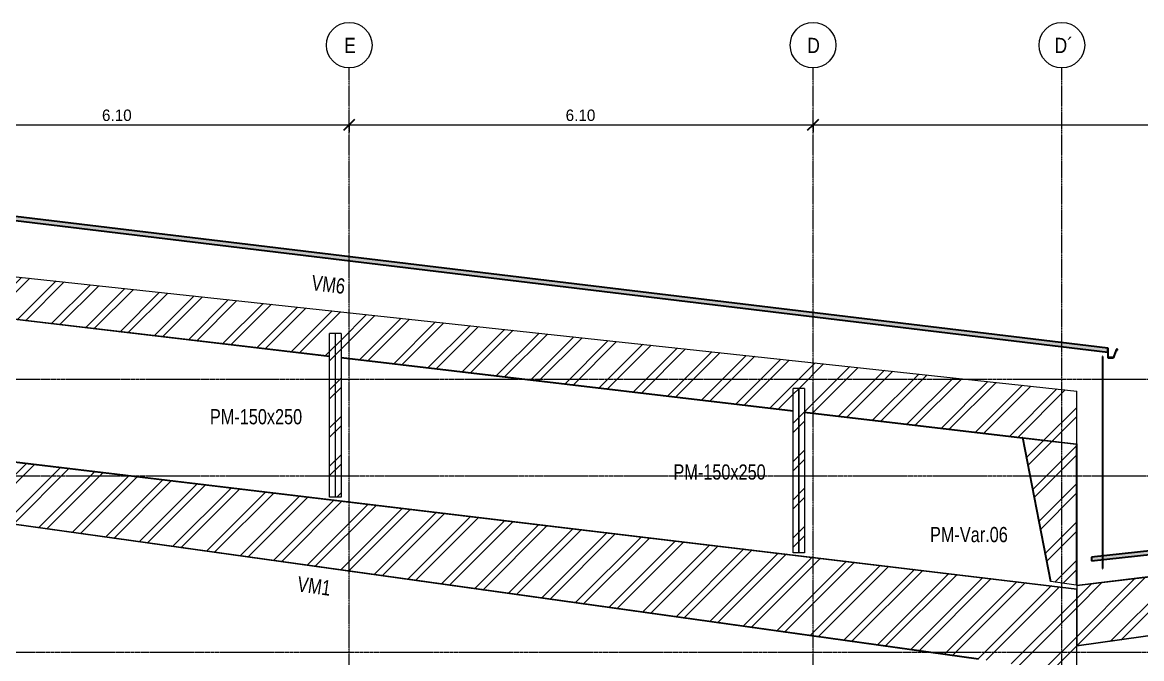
# Model space of a CAD drawing. Header units: centimetres. Extents: x -6646 to 16699, y -115 to 1717.
# Drawn here: x -3589 to -2117, y 837 to 1674 of the extents above; entities that cross this region are included whole.
import ezdxf

# ---------------------------------------------------------------- set-up
doc = ezdxf.new("R2010")
doc.units = ezdxf.units.CM
for name, pattern in [('Centre', [3.175, 0.635, -0.475, 1.59, -0.475]), ('Grid Line', [2.2225, 1.27, -0.3175, 0.3175, -0.3175]), ('Oculto', [0.714375, 0.47625, -0.238125])]:
    doc.linetypes.add(name, pattern=pattern)
for name, color, linetype, lineweight in [('A-ANNO-DIMS', 7, 'Continuous', 9), ('A-ANNO-DIMS-100', 7, 'Continuous', 9), ('A-FLOR-LEVL', 7, 'Continuous', 9), ('A-ROOF', 7, 'Continuous', 9), ('A-ROOF-MCUT', 7, 'Continuous', 35), ('A-ROOF-PATT', 7, 'Continuous', 35), ('A-WALL', 7, 'Continuous', 9), ('A-WALL-PATT', 7, 'Continuous', 35), ('S-BEAM', 7, 'Continuous', 9), ('S-BEAM-IDEN', 7, 'Continuous', 18), ('S-COLS', 7, 'Continuous', 9), ('S-COLS-IDEN', 7, 'Continuous', 9), ('S-GRID', 7, 'Continuous', 9), ('S-GRID-IDEN', 7, 'Continuous', 9)]:
    doc.layers.add(name, color=color, linetype=linetype, lineweight=lineweight)
doc.styles.add('Century Gothic_1', font='GOTHIC.TTF', dxfattribs={"height": 15})
doc.styles.add('Century Gothic_2', font='GOTHIC.TTF', dxfattribs={"width": 0.8, "height": 20})
doc.styles.add('Saira Condensed', font='SairaCondensed-Regular.ttf', dxfattribs={"height": 20})
doc.dimstyles.new('FCA_N_Cotas_E100', dxfattribs={"dimscale": 30.48, "dimtxt": 15.662524, "dimasz": 0.492126, "dimexe": 0.656168, "dimexo": 0.656168, "dimgap": 0.032808, "dimtad": 1, "dimlfac": 0.01, "dimrnd": 0.01, "dimzin": 0, "dimdsep": 46, "dimtxsty": 'Century Gothic_1', "dimblk1": 'OBLIQUE', "dimblk2": 'OBLIQUE', "dimsah": 1, "dimcen": 0.09, "dimdle": 0.656168, "dimadec": 3, "dimazin": 2, "dimtfac": 1, "dimtdec": 4, "dimtix": 1, "dimtmove": 0, "dimatfit": 3, "dimfxl": 1, "dimtvp": 1, "dimtolj": 1, "dimtzin": 0, "dimarcsym": 2})
pattern_1 = [(45, (0, 0), (-25.14472, 25.14472), []), (45, (0, 38.1), (-25.14472, 25.14472), [])]

# ---------------------------------------------------------------- blocks, each defined once
blk = doc.blocks.new('PQ_RVR_ARQ-01_ZZ_ZZ_MO_T_A_rvt-1-Elevación Eje 20')
at = {"layer": 'A-ROOF-PATT', "lineweight": 9, "true_color": 0xeaeaea}
for points in [[(-2160.9, 1240.2), (-2160.9, 1245.2), (-4136.8, 1483.4), (-6109.6, 1250.8), (-6109.6, 1245.8), (-4136.8, 1478.4), (-2201.9, 1245.1)], [(-247.9, 964), (-247.9, 969.1), (-1206.2, 1077.3), (-2182.3, 970.5), (-2182.3, 965.5), (-1206.2, 1072.3), (-281.8, 967.9)]]:
    blk.add_hatch(color=254, dxfattribs=at).paths.add_polyline_path(points)
at = {"layer": 'A-WALL-PATT', "lineweight": 9, "true_color": 0xeaeaea}
blk.add_hatch(color=254, dxfattribs=at).paths.add_polyline_path([(-2167.5, 955.5), (-2167.5, 1234.5), (-2168, 1234.5), (-2168, 955.5)])
at = {"layer": 'A-ROOF', "color": 254, "lineweight": 35, "true_color": 0xcccccc}
for p, q in [((-2160.9, 1245.2), (-4136.8, 1483.4)), ((-4136.8, 1478.4), (-2160.9, 1240.2)), ((-2160.9, 1240.2), (-2160.9, 1245.2)), ((-1206.2, 1077.3), (-2182.3, 970.5)), ((-2182.3, 965.5), (-1206.2, 1072.3)), ((-2182.3, 970.5), (-2182.3, 965.5))]:
    blk.add_line(p, q, dxfattribs=at)
at = {"layer": 'A-ROOF-MCUT', "color": 254, "true_color": 0xcccccc}
for p, q in [((-2160.6, 1245.2), (-2160.9, 1245.2)), ((-2160.9, 1245.2), (-2160.9, 1232.7)), ((-2160.6, 1233.1), (-2160.6, 1245.2)), ((-2149.9, 1243), (-2153.7, 1233.1)), ((-2153.5, 1232.7), (-2149.7, 1242.7)), ((-2148.7, 1243), (-2149.9, 1243)), ((-2148.4, 1244), (-2149.7, 1244)), ((-2149.7, 1244), (-2149.7, 1243.6)), ((-2149.7, 1243.6), (-2148.7, 1243.6)), ((-2149.7, 1242.7), (-2148.4, 1242.7)), ((-2148.7, 1243.6), (-2148.7, 1243)), ((-2148.4, 1242.7), (-2148.4, 1244)), ((-2160.9, 1232.7), (-2153.5, 1232.7)), ((-2153.7, 1233.1), (-2160.6, 1233.1))]:
    blk.add_line(p, q, dxfattribs=at)
at = {"layer": 'A-WALL', "color": 254, "lineweight": 35, "true_color": 0xcccccc}
for p, q in [((-2168, 1234.5), (-2168, 955.5)), ((-2167.5, 1234.5), (-2168, 1234.5)), ((-2167.5, 955.5), (-2167.5, 1234.5)), ((-2168, 955.5), (-2167.5, 955.5))]:
    blk.add_line(p, q, dxfattribs=at)
blk = doc.blocks.new('UC-Perfil universal-Pilar - 150 x 250-1718052-Elevación Eje 20')
at = {"layer": 'S-COLS', "true_color": 0xc0c0c0}
h = blk.add_hatch(dxfattribs=at)
h.set_pattern_fill('FP_8', color=9, style=0, pattern_type=2)
h.set_pattern_definition(pattern_1)
h.paths.add_polyline_path([(-2559.8, 976.1), (-2559.8, 1192.5), (-2574.8, 1192.5), (-2574.8, 976.1)])
at = {"layer": 'S-COLS'}
for p, q in [((-2574.8, 976.1), (-2574.8, 1192.5)), ((-2559.8, 1192.5), (-2574.8, 1192.5)), ((-2559.8, 1192.5), (-2559.8, 976.1)), ((-2559.8, 976.1), (-2574.8, 976.1))]:
    blk.add_line(p, q, dxfattribs=at)
at = {"layer": 'S-COLS', "linetype": 'Oculto'}
for p, q in [((-2567.7, 1192.5), (-2567.7, 976.1)), ((-2566.9, 976.1), (-2566.9, 1192.5))]:
    blk.add_line(p, q, dxfattribs=at)
blk = doc.blocks.new('UC-Perfil universal-Pilar - 150 x 250-1718200-Elevación Eje 20')
at = {"layer": 'S-COLS', "true_color": 0xc0c0c0}
h = blk.add_hatch(dxfattribs=at)
h.set_pattern_fill('FP_8', color=9, style=0, pattern_type=2)
h.set_pattern_definition(pattern_1)
h.paths.add_polyline_path([(-3169.4, 1049.5), (-3169.4, 1264.5), (-3184.4, 1264.5), (-3184.4, 1049.5)])
at = {"layer": 'S-COLS'}
for p, q in [((-3184.4, 1049.5), (-3184.4, 1264.5)), ((-3169.4, 1264.5), (-3184.4, 1264.5)), ((-3169.4, 1264.5), (-3169.4, 1049.5)), ((-3169.4, 1049.5), (-3184.4, 1049.5))]:
    blk.add_line(p, q, dxfattribs=at)
at = {"layer": 'S-COLS', "linetype": 'Oculto'}
for p, q in [((-3177.3, 1264.5), (-3177.3, 1049.5)), ((-3176.5, 1049.5), (-3176.5, 1264.5))]:
    blk.add_line(p, q, dxfattribs=at)
blk = doc.blocks.new('Grid - 3mm-1819951-Elevación Eje 20')
at = {"layer": 'S-GRID-IDEN', "color": 253, "true_color": 0xaaaaaa}
blk.add_circle((-1330.8, 1644), 30, dxfattribs=at)
blk = doc.blocks.new('DIMBLOCK7-Elevación Eje 20')
at = {"layer": 'A-ANNO-DIMS-100'}
for p, q in [((-3768.3, 1539.1), (-3768.3, 1559.1)), ((-3158.7, 1539.1), (-3158.7, 1559.1)), ((-3768.3, 1539.1), (-3158.7, 1539.1)), ((-3768.3, 1539.1), (-3768.3, 1529.7)), ((-3158.7, 1539.1), (-3158.7, 1529.7))]:
    blk.add_line(p, q, dxfattribs=at)
at = {"layer": 'A-ANNO-DIMS-100', "lineweight": 35}
for p, q in [((-3768.3, 1539.1), (-3760.8, 1546.6)), ((-3158.7, 1539.1), (-3151.2, 1546.6)), ((-3768.3, 1539.1), (-3775.8, 1531.6)), ((-3158.7, 1539.1), (-3166.2, 1531.6))]:
    blk.add_line(p, q, dxfattribs=at)
at = {"layer": 'A-ANNO-DIMS-100', "color": 0, "insert": (-3483.8, 1559.3), "char_height": 15, "width": 48.927, "attachment_point": 1, "line_spacing_factor": 0.984502, "style": 'Century Gothic_1'}
blk.add_mtext('6.10', dxfattribs=at)
blk = doc.blocks.new('_Oblique')
at = {"color": 0, "linetype": 'ByBlock', "lineweight": -2}
blk.add_line((-0.5, -0.5), (0.5, 0.5), dxfattribs=at)
blk = doc.blocks.new('DIMBLOCK8-Elevación Eje 20')
at = {"layer": 'A-ANNO-DIMS-100'}
for p, q in [((-3158.7, 1539.1), (-3158.7, 1559.1)), ((-2548.7, 1539.1), (-2548.7, 1559.1)), ((-3158.7, 1539.1), (-2548.7, 1539.1)), ((-3158.7, 1539.1), (-3158.7, 1529.7)), ((-2548.7, 1539.1), (-2548.7, 1529.7))]:
    blk.add_line(p, q, dxfattribs=at)
at = {"layer": 'A-ANNO-DIMS-100', "lineweight": 35}
for p, q in [((-3158.7, 1539.1), (-3151.2, 1546.6)), ((-2548.7, 1539.1), (-2541.2, 1546.6)), ((-3158.7, 1539.1), (-3166.2, 1531.6)), ((-2548.7, 1539.1), (-2556.2, 1531.6))]:
    blk.add_line(p, q, dxfattribs=at)
at = {"layer": 'A-ANNO-DIMS-100', "color": 0, "insert": (-2874, 1559.3), "char_height": 15, "width": 48.927, "attachment_point": 1, "line_spacing_factor": 0.984502, "style": 'Century Gothic_1'}
blk.add_mtext('6.10', dxfattribs=at)
blk = doc.blocks.new('DIMBLOCK9-Elevación Eje 20')
at = {"layer": 'A-ANNO-DIMS-100'}
for p, q in [((-2548.7, 1539.1), (-2548.7, 1559.1)), ((-1330.8, 1539.1), (-1330.8, 1559.1)), ((-2548.7, 1539.1), (-1330.8, 1539.1)), ((-2548.7, 1539.1), (-2548.7, 1529.7)), ((-1330.8, 1539.1), (-1330.8, 1529.7))]:
    blk.add_line(p, q, dxfattribs=at)
at = {"layer": 'A-ANNO-DIMS-100', "lineweight": 35}
for p, q in [((-2548.7, 1539.1), (-2541.2, 1546.6)), ((-1330.8, 1539.1), (-1323.3, 1546.6)), ((-2548.7, 1539.1), (-2556.2, 1531.6)), ((-1330.8, 1539.1), (-1338.3, 1531.6))]:
    blk.add_line(p, q, dxfattribs=at)
at = {"layer": 'A-ANNO-DIMS-100', "color": 0, "insert": (-1965.9, 1559.3), "char_height": 15, "width": 62.948, "attachment_point": 1, "line_spacing_factor": 0.984502, "style": 'Century Gothic_1'}
blk.add_mtext('12.18', dxfattribs=at)

msp = doc.modelspace()

# ---------------------------------------------------------------- hatches: boundary and pattern name
at = {"layer": 'S-BEAM', "true_color": 0xc0c0c0}
h = msp.add_hatch(dxfattribs=at)
h.set_pattern_fill('FP_7', color=9, style=0, pattern_type=2)
h.set_pattern_definition(pattern_1)
h.paths.add_polyline_path([(-2201.853, 1188.449), (-2201.853, 1189.034), (-4131.501, 1397.093), (-4131.501, 1396.508), (-2522.83, 1223.057)])
h = msp.add_hatch(dxfattribs=at)
h.set_pattern_fill('FP_7', color=9, style=0, pattern_type=2)
h.set_pattern_definition(pattern_1)
h.paths.add_polyline_path([(-2201.853, 1119.416), (-2201.853, 1188.449), (-4131.501, 1396.506), (-4131.501, 1346.671), (-3794.753, 1307.012), (-3794.753, 1334.53), (-3779.753, 1334.53), (-3779.753, 1305.245), (-3184.388, 1235.129), (-3184.388, 1264.53), (-3169.388, 1264.53), (-3169.388, 1233.363), (-2574.766, 1163.334), (-2574.766, 1192.53), (-2559.766, 1192.53), (-2559.766, 1161.568), (-2201.935, 1119.426)])
h = msp.add_hatch(dxfattribs=at)
h.set_pattern_fill('FP_7', color=9, style=0, pattern_type=2)
h.set_pattern_definition(pattern_1)
h.paths.add_polyline_path([(-2202.518, 1118.908), (-2202.518, 1119.494), (-2272.603, 1127.748), (-2272.486, 1127.148), (-2235.717, 1122.818)])
h.paths.add_polyline_path([(-2273.082, 1127.219), (-2273.199, 1127.819), (-2559.766, 1161.568), (-2559.766, 1160.981), (-2273.199, 1127.232)])
h.paths.add_polyline_path([(-2574.766, 1162.748), (-2574.766, 1163.334), (-3169.388, 1233.363), (-3169.388, 1232.777), (-2925.826, 1204.092)])
h.paths.add_polyline_path([(-3184.388, 1234.543), (-3184.388, 1235.129), (-3779.753, 1305.245), (-3779.753, 1304.659), (-3328.821, 1251.553)])
h.paths.add_polyline_path([(-3794.753, 1306.426), (-3794.753, 1307.012), (-4131.501, 1346.671), (-4131.501, 1346.085)])
h = msp.add_hatch(dxfattribs=at)
h.set_pattern_fill('FP_7', color=9, style=0, pattern_type=2)
h.set_pattern_definition(pattern_1)
h.paths.add_polyline_path([(-2201.853, 928.4), (-2201.853, 928.986), (-4139.375, 1160.698), (-4139.375, 1160.111), (-2235.717, 932.45)])
h = msp.add_hatch(dxfattribs=at)
h.set_pattern_fill('FP_6', color=9, style=0, pattern_type=2)
h.set_pattern_definition(pattern_1)
h.paths.add_polyline_path([(-2201.853, 818.936), (-2201.853, 928.4), (-4139.375, 1160.111), (-4139.375, 1090), (-2201.935, 818.947)])
h = msp.add_hatch(dxfattribs=at)
h.set_pattern_fill('FP_7', color=9, style=0, pattern_type=2)
h.set_pattern_definition(pattern_1)
h.paths.add_polyline_path([(-2202.518, 818.441), (-2202.518, 819.029), (-2330.42, 836.922), (-2330.351, 836.325), (-2245.613, 824.47)])
h.paths.add_polyline_path([(-2330.943, 836.408), (-2331.011, 837.005), (-4139.375, 1090), (-4139.375, 1089.412), (-2331.011, 836.417)])
h = msp.add_hatch(dxfattribs=at)
h.set_pattern_fill('FP_9', color=9, style=0, pattern_type=2)
h.set_pattern_definition(pattern_1)
h.paths.add_polyline_path([(-2201.853, 932.686), (-1217.715, 1051.333), (-1217.715, 1051.919), (-2201.853, 933.272)])
h = msp.add_hatch(dxfattribs=at)
h.set_pattern_fill('FP_6', color=9, style=0, pattern_type=2)
h.set_pattern_definition(pattern_1)
h.paths.add_polyline_path([(-2201.853, 853.898), (-1217.715, 991.581), (-1217.715, 1051.333), (-2201.853, 932.686), (-2201.853, 928.4)])
h = msp.add_hatch(dxfattribs=at)
h.set_pattern_fill('FP_9', color=9, style=0, pattern_type=2)
h.set_pattern_definition(pattern_1)
h.paths.add_polyline_path([(-2201.853, 853.31), (-1217.715, 990.994), (-1217.715, 991.581), (-2201.853, 853.898)])
at = {"layer": 'S-COLS', "true_color": 0xc0c0c0}
h = msp.add_hatch(dxfattribs=at)
h.set_pattern_fill('FP_7', color=9, style=0, pattern_type=2)
h.set_pattern_definition(pattern_1)
h.paths.add_polyline_path([(-2235.717, 938.373), (-2272.603, 1127.748), (-2273.199, 1127.819), (-2236.315, 938.456)])
h = msp.add_hatch(dxfattribs=at)
h.set_pattern_fill('FP_7', color=9, style=0, pattern_type=2)
h.set_pattern_definition(pattern_1)
h.paths.add_polyline_path([(-2202.518, 933.728), (-2202.518, 1118.908), (-2272.486, 1127.148), (-2235.717, 938.373)])
h = msp.add_hatch(dxfattribs=at)
h.set_pattern_fill('FP_7', color=9, style=0, pattern_type=2)
h.set_pattern_definition(pattern_1)
h.paths.add_polyline_path([(-2201.935, 933.646), (-2201.935, 1119.426), (-2202.518, 1119.494), (-2202.518, 933.728)])

# ---------------------------------------------------------------- linework, layer by layer
at = {"layer": 'A-FLOR-LEVL', "color": 253, "linetype": 'Centre', "true_color": 0xaaaaaa}
for p, q in [((-6405.624, 1204.505), (553.949, 1204.505)), ((-6405.624, 1077.508), (553.949, 1077.508)), ((553.949, 845.103), (-6405.624, 845.103))]:
    msp.add_line(p, q, dxfattribs=at)
at = {"layer": 'S-BEAM'}
for p, q in [((-4131.501, 1397.093), (-2201.853, 1189.034)), ((-2201.853, 1188.449), (-4131.501, 1396.508)), ((-3779.753, 1305.245), (-3184.388, 1235.129)), ((-3779.753, 1304.659), (-3184.388, 1234.543)), ((-3169.388, 1233.363), (-2574.766, 1163.334)), ((-3169.388, 1232.777), (-2574.766, 1162.748)), ((-2201.853, 1188.449), (-2201.853, 1189.034)), ((-2201.853, 1119.416), (-2201.853, 1188.449)), ((-4139.375, 1160.698), (-2201.853, 928.986)), ((-4139.375, 1160.111), (-2201.853, 928.4)), ((-2559.766, 1161.568), (-2273.199, 1127.819)), ((-2559.766, 1160.981), (-2273.082, 1127.219)), ((-2272.603, 1127.748), (-2202.518, 1119.494)), ((-2272.486, 1127.148), (-2202.518, 1118.908)), ((-2201.853, 1118.83), (-2201.853, 1119.416)), ((-4139.375, 1090), (-2331.011, 837.005)), ((-4139.375, 1089.412), (-2330.943, 836.408)), ((-1217.715, 1051.919), (-2201.853, 933.272)), ((-1217.715, 1051.333), (-2201.853, 932.686)), ((-1217.715, 991.581), (-2201.853, 853.898)), ((-1217.715, 990.994), (-2201.853, 853.31)), ((-2201.853, 933.272), (-2201.853, 932.686)), ((-2201.853, 932.686), (-2201.853, 928.986)), ((-2201.853, 928.4), (-2201.853, 928.986)), ((-2201.853, 853.898), (-2201.853, 928.4)), ((-2201.853, 928.4), (-2201.853, 853.898)), ((-2201.853, 853.898), (-2201.853, 853.31)), ((-2201.853, 818.936), (-2201.853, 853.31))]:
    msp.add_line(p, q, dxfattribs=at)
at = {"layer": 'S-COLS'}
for p, q in [((-2236.315, 938.456), (-2273.199, 1127.819)), ((-2272.603, 1127.748), (-2273.199, 1127.819)), ((-2272.603, 1127.748), (-2235.717, 938.373)), ((-2202.518, 1119.494), (-2202.518, 933.728)), ((-2201.935, 1119.426), (-2202.518, 1119.494)), ((-2201.935, 1119.426), (-2201.935, 933.646)), ((-2235.717, 938.373), (-2236.315, 938.456)), ((-2202.518, 933.728), (-2235.717, 938.373)), ((-2201.935, 933.646), (-2202.518, 933.728))]:
    msp.add_line(p, q, dxfattribs=at)
at = {"layer": 'S-GRID', "color": 253, "linetype": 'Grid Line', "true_color": 0xaaaaaa}
for p, q in [((-3158.662, -98.157), (-3158.662, 1613.986)), ((-2548.662, -98.157), (-2548.662, 1613.986)), ((-2221.376, -98.157), (-2221.376, 1613.986))]:
    msp.add_line(p, q, dxfattribs=at)

# ---------------------------------------------------------------- block references
at = {"lineweight": 5}
msp.add_blockref('PQ_RVR_ARQ-01_ZZ_ZZ_MO_T_A_rvt-1-Elevación Eje 20', (0, 0), dxfattribs=at)
at = {"layer": 'S-COLS'}
for name in ['UC-Perfil universal-Pilar - 150 x 250-1718200-Elevación Eje 20', 'UC-Perfil universal-Pilar - 150 x 250-1718052-Elevación Eje 20']:
    msp.add_blockref(name, (0, 0), dxfattribs=at)
at = {"layer": 'S-GRID-IDEN', "color": 253, "true_color": 0xaaaaaa}
for p in [(-1827.889, 0), (-1217.889, 0), (-890.603, 0)]:
    msp.add_blockref('Grid - 3mm-1819951-Elevación Eje 20', p, dxfattribs=at)

# ---------------------------------------------------------------- texts
at = {"layer": 'S-BEAM-IDEN', "lineweight": 9, "char_height": 20, "width": 60.2869, "attachment_point": 1, "style": 'Century Gothic_2'}
for s, insert, rotation in [('VM6', (-3206.75, 1341.721), 353.28322), ('VM1', (-3225.159, 945.461), 352.035866)]:
    msp.add_mtext(s, dxfattribs=dict(at, insert=insert, rotation=rotation))
at = {"layer": 'S-COLS-IDEN', "char_height": 20, "attachment_point": 1, "style": 'Century Gothic_2'}
for s, insert, width in [('PM-150x250', (-3341.863, 1165.236), 157.13075), ('PM-150x250', (-2732.241, 1092.522), 157.13075), ('PM-Var.06', (-2394.778, 1010.207), 134.6835)]:
    msp.add_mtext(s, dxfattribs=dict(at, insert=insert, width=width))
at = {"layer": 'S-GRID-IDEN', "color": 253, "true_color": 0xaaaaaa, "char_height": 20, "attachment_point": 1, "style": 'Saira Condensed'}
for s, insert, width in [('E', (-3165.236, 1653.666), 15.23206), ('D', (-2556.236, 1653.666), 17.63712), ('D´', (-2230.95, 1653.666), 22.44725)]:
    msp.add_mtext(s, dxfattribs=dict(at, insert=insert, width=width))

# ---------------------------------------------------------------- dimensions: what is measured, and where the dimension line sits
at = {"layer": 'A-ANNO-DIMS'}
for base, p1, p2, override, picture, middle in [((-3158.662, 1539.084), (-3768.259, 1549.69), (-3158.662, 1549.69), {"dimpost": '<>', "dimfxl": 609.596326}, 'DIMBLOCK7-Elevación Eje 20', (-3463.461, 1547.961)), ((-2548.662, 1539.084), (-3158.662, 1549.69), (-2548.662, 1549.69), {"dimpost": '<>', "dimfxl": 610}, 'DIMBLOCK8-Elevación Eje 20', (-2853.662, 1547.961)), ((-1330.773, 1539.084), (-2548.662, 1549.69), (-1330.773, 1549.69), {"dimpost": '<>', "dimfxl": 1217.889225}, 'DIMBLOCK9-Elevación Eje 20', (-1939.718, 1547.961))]:
    dim = msp.add_linear_dim(base=base, p1=p1, p2=p2, dimstyle='FCA_N_Cotas_E100', override=override, dxfattribs=at)
    dim.commit()
    dim.dimension.update_dxf_attribs({"geometry": picture, "text_midpoint": middle})

doc.saveas('drawing.dxf')
